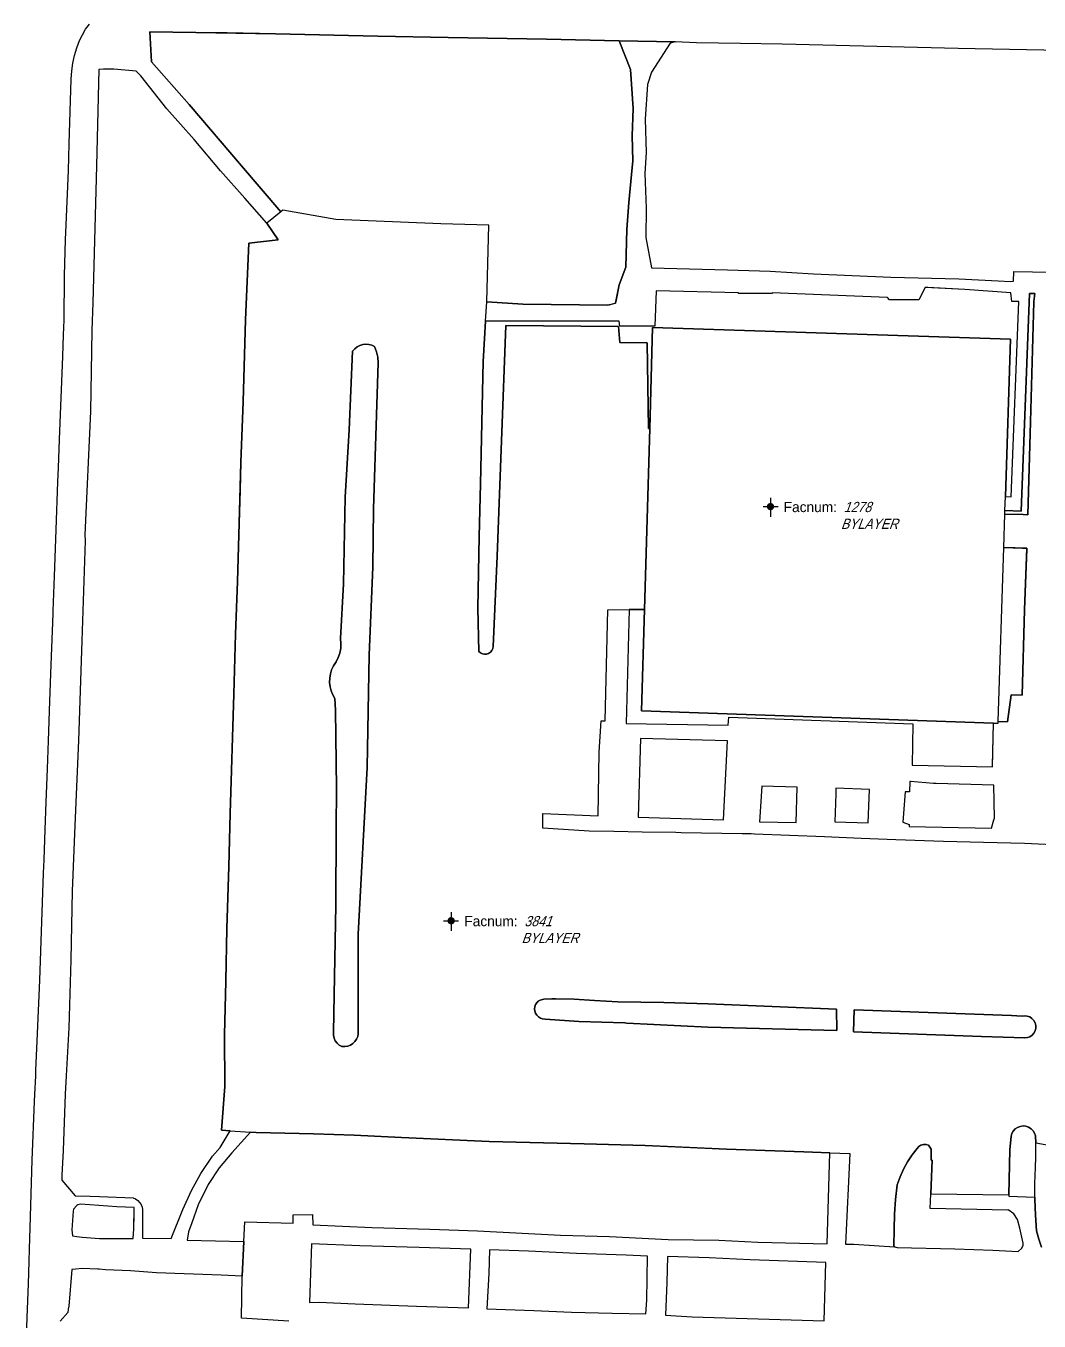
# Model space of a CAD drawing. Header units: inches. Extents: x 1273557 to 1282364, y 239587 to 246310.
# Drawn here: x 1276077 to 1276492, y 244143 to 244675 of the extents above; entities that cross this region are included whole.
import ezdxf
from ezdxf.enums import TextEntityAlignment as Align

# ---------------------------------------------------------------- set-up
doc = ezdxf.new("R2010")
doc.units = ezdxf.units.IN
doc.header["$MEASUREMENT"] = 0
doc.linetypes.add('DASHED2', pattern=[0.375, 0.25, -0.125])
doc.layers.add('BLDG-DATA', color=159, linetype='DASHED2', lineweight=30)
for name, color, linetype in [('BLDG-UW', 231, 'Continuous'), ('GRASS', 3, 'Continuous'), ('PATH', 253, 'Continuous'), ('PATH-ISLAND', 252, 'Continuous'), ('PRKG-DATA', 255, 'Continuous'), ('PRKG-UW', 6, 'Continuous'), ('PRKG-UW-ISLAND', 40, 'Continuous'), ('STREET-UW', 50, 'Continuous')]:
    doc.layers.add(name, color=color, linetype=linetype)
doc.styles.add('SS_LITE', font='FRABK.TTF', dxfattribs={"height": 16})

# ---------------------------------------------------------------- blocks, each defined once
blk = doc.blocks.new('*U1')
for p, q in [((-3.08, 0), (3.08, 0)), ((0, 3.55), (0, -4.2))]:
    blk.add_line(p, q)
at = {"const_width": 1.5}
blk.add_lwpolyline([(-0.75, 0, 1), (0.75, 0, 1)], format="xyb", close=True, dxfattribs=at)
at = {"layer": 'BLDG-DATA', "color": 1, "style": 'SS_LITE'}
blk.add_text('Facnum:', height=4.2, dxfattribs=at).set_placement((27.26, -2.25), align=Align.RIGHT)
at = {"layer": 'BLDG-DATA', "color": 7, "style": 'SS_LITE', "oblique": 20, "width": 0.9, "flags": 8}
for tag, p in [('FACNUM', (29.98, -2.25)), ('OBJECT', (28.84, -9.16))]:
    blk.add_attdef(tag, p, '', height=4.2, dxfattribs=at)
blk = doc.blocks.new('*U8')
for p, q in [((-3.08, 0), (3.08, 0)), ((0, 3.55), (0, -4.2))]:
    blk.add_line(p, q)
at = {"const_width": 1.5}
blk.add_lwpolyline([(-0.75, 0, 1), (0.75, 0, 1)], format="xyb", close=True, dxfattribs=at)
at = {"layer": 'PRKG-DATA', "color": 1, "style": 'SS_LITE'}
blk.add_text('Facnum:', height=4.2, dxfattribs=at).set_placement((27.26, -2.25), align=Align.RIGHT)
at = {"layer": 'PRKG-DATA', "color": 7, "style": 'SS_LITE', "oblique": 20, "width": 0.9, "flags": 8}
for tag, p in [('FACNUM', (29.98, -2.25)), ('OBJECT', (28.84, -9.16))]:
    blk.add_attdef(tag, p, '', height=4.2, dxfattribs=at)

msp = doc.modelspace()

# ---------------------------------------------------------------- linework, layer by layer
at = {"layer": 'BLDG-UW'}
msp.add_lwpolyline([(1276477.72, 244460.75), (1276478.15, 244474.47), (1276478.19, 244475.92), (1276478.38, 244481.7), (1276480.5, 244546.19), (1276333.71, 244550.97), (1276332.53, 244509.6), (1276330.41, 244435.34), (1276329.22, 244393.76), (1276473.53, 244388.76), (1276475.37, 244388.72), (1276475.39, 244389.38)], close=True, dxfattribs=at)
at = {"layer": 'GRASS'}
for points in [[(1276317.72, 244560.78), (1276315.41, 244560.12), (1276280.46, 244560.58), (1276265.68, 244561.51), (1276266.52, 244593.03), (1276246.81, 244593.5), (1276203.77, 244595.3), (1276182.04, 244599.14), (1276181.28, 244598.52), (1276165.12, 244617.34), (1276143.68, 244642.46), (1276128.21, 244659.97), (1276127.59, 244672.26), (1276146.44, 244672.03), (1276179.11, 244671.54), (1276221, 244670.58), (1276249.9, 244669.94), (1276290.25, 244669.31), (1276319.95, 244668.59), (1276324.7, 244656.85), (1276325.75, 244640.8), (1276325.3, 244629.65), (1276325.62, 244619.39), (1276325.07, 244613.73), (1276323.98, 244602.23), (1276323.17, 244591.18), (1276322.69, 244575.76), (1276320.07, 244568.48), (1276318.57, 244561.48), (1276318.57, 244561.48), (1276318.47, 244560.99), (1276317.72, 244560.78)], [(1276165.83, 244520.63), (1276166.74, 244554.2), (1276168.17, 244585.56), (1276180.1, 244586.94), (1276175.45, 244593.8), (1276166.52, 244604.05), (1276156.52, 244615.25), (1276145.74, 244628.09), (1276134.56, 244640.72), (1276123.87, 244654.32), (1276121.86, 244656.15), (1276112.76, 244656.97), (1276108.46, 244656.95), (1276106.56, 244656.9), (1276105.62, 244617.3), (1276104.14, 244561.1), (1276103.79, 244549.92), (1276103.65, 244541.34), (1276103.25, 244516.5), (1276100.83, 244465.99), (1276101.05, 244463.44), (1276099.67, 244422.49), (1276098.29, 244381.55), (1276096.81, 244346.79), (1276095.73, 244319.84), (1276095.14, 244291.64), (1276094.26, 244263.76), (1276093.19, 244244.1), (1276092.78, 244236.51), (1276091.98, 244213.46), (1276091.43, 244203.35), (1276091.47, 244201.31), (1276096.91, 244194.82), (1276103.01, 244194.63), (1276106.94, 244194.5), (1276120.65, 244193.99), (1276121.65, 244193.54), (1276122.55, 244192.92), (1276123.31, 244192.13), (1276123.92, 244191.22), (1276124.34, 244190.21), (1276124.56, 244189.16), (1276124.54, 244178.61), (1276124.49, 244177.45), (1276136.23, 244177.27), (1276141.11, 244189.24), (1276144.56, 244197.01), (1276148.45, 244203.93), (1276153.27, 244211.03), (1276156.38, 244214.66), (1276160.43, 244221.51), (1276156.95, 244221.73), (1276158.25, 244239.65), (1276158.19, 244260.84), (1276158.74, 244282.88), (1276159.14, 244304.49), (1276159.94, 244329.88), (1276160.48, 244351.63), (1276162.03, 244400.67), (1276162.66, 244425.19), (1276163.49, 244446.78), (1276164.1, 244470.72), (1276164.89, 244495.68)], [(1276265.19, 244553.66), (1276264.16, 244537.01), (1276263.16, 244486.93), (1276262.62, 244465.33), (1276261.98, 244435.84), (1276262.45, 244418.15), (1276263.11, 244417.57), (1276263.9, 244417.17), (1276264.76, 244417), (1276265.64, 244417.06), (1276266.47, 244417.34), (1276267.21, 244417.83), (1276267.79, 244418.49), (1276268.18, 244419.29), (1276268.35, 244420.15), (1276269.96, 244457.21), (1276273.54, 244551.9), (1276319.73, 244551.37), (1276320.27, 244544.81), (1276331.46, 244544.66), (1276332.04, 244509.6), (1276332.53, 244509.6), (1276333.71, 244550.97), (1276480.5, 244546.19), (1276478.38, 244481.7), (1276480.77, 244481.61), (1276483.87, 244561.64), (1276480.97, 244561.71), (1276480.62, 244565.2), (1276461.75, 244566.64), (1276446.57, 244567.41), (1276445.52, 244567.46), (1276445.05, 244566.56), (1276443.13, 244562.85), (1276442.9, 244562.4), (1276430.86, 244562.36), (1276430.07, 244563.3), (1276382.76, 244565.25), (1276382.76, 244564.91), (1276368.93, 244565.02), (1276368.94, 244565.2), (1276335.19, 244565.99), (1276334.64, 244551.52), (1276320.26, 244551.58), (1276319.97, 244553.66)], [(1276478.19, 244475.92), (1276484.87, 244475.68), (1276488.3, 244564.99), (1276490.45, 244564.91), (1276490.06, 244561.7), (1276488.69, 244512.34), (1276487.6, 244474.13), (1276485.72, 244474.27), (1276478.15, 244474.47)], [(1276218.93, 244452.77), (1276219.25, 244476.58), (1276221.15, 244536.56), (1276220.99, 244538.8), (1276220.51, 244541), (1276219.7, 244543.18), (1276218.52, 244543.74), (1276217.31, 244544.07), (1276216.06, 244544.17), (1276214.82, 244544.03), (1276213.62, 244543.67), (1276212.51, 244543.09), (1276211.53, 244542.32), (1276210.67, 244541.34), (1276209.21, 244509.03), (1276207.61, 244481.48), (1276206.92, 244445.86), (1276205.77, 244423.39), (1276205.91, 244421.4), (1276205.79, 244419.43), (1276205.42, 244417.49), (1276204.79, 244415.62), (1276203.92, 244413.85), (1276202.81, 244412.19), (1276202.08, 244410.59), (1276201.57, 244408.9), (1276201.3, 244407.16), (1276201.26, 244405.41), (1276201.46, 244403.66), (1276201.89, 244401.96), (1276202.55, 244400.33), (1276203.39, 244398.86), (1276203.68, 244394.09), (1276204.12, 244361.95), (1276203.89, 244345.45), (1276203.77, 244313.9), (1276203.29, 244284.85), (1276202.85, 244261.93), (1276202.83, 244260.74), (1276203.07, 244259.54), (1276203.57, 244258.42), (1276204.3, 244257.44), (1276205.23, 244256.65), (1276206.33, 244256.07), (1276207.54, 244256.04), (1276208.71, 244256.23), (1276209.81, 244256.66), (1276210.81, 244257.29), (1276211.65, 244258.11), (1276212.32, 244259.07), (1276212.78, 244260.16), (1276213.02, 244261.31), (1276213, 244302.22), (1276216.62, 244370.46), (1276217.5, 244416.74)], [(1276485.38, 244460.53), (1276487.14, 244460.49), (1276487.13, 244460.12), (1276486.24, 244435.15), (1276485.3, 244400.13), (1276480.8, 244400.32), (1276479.28, 244389.29), (1276475.39, 244389.38), (1276477.72, 244460.72), (1276485.38, 244460.53)], [(1276473.53, 244388.76), (1276329.22, 244393.76), (1276330.41, 244435.34), (1276324.05, 244435.34), (1276322.88, 244388.62), (1276364.69, 244387.83), (1276365, 244391.19), (1276440.38, 244388.48), (1276440.13, 244371.46), (1276473.08, 244370.84)], [(1276328.69, 244382.4), (1276327.82, 244350.15), (1276362.84, 244349.04), (1276364.45, 244381.42)], [(1276378.46, 244362.86), (1276377.56, 244348.29), (1276392.58, 244347.91), (1276392.94, 244362.5)], [(1276408.85, 244362), (1276408.79, 244359.76), (1276408.5, 244348.2), (1276422.18, 244347.77), (1276422.62, 244361.56)], [(1276449.96, 244363.94), (1276448.89, 244363.97), (1276439.47, 244364.73), (1276439.18, 244364.75), (1276439.02, 244360.58), (1276437.33, 244360.54), (1276436.33, 244348.09), (1276438.91, 244347.11), (1276438.89, 244346.32), (1276472.68, 244345.62), (1276473.66, 244349), (1276473.89, 244349.8), (1276473.67, 244363.24)], [(1276409.2, 244271.36), (1276356.39, 244273.56), (1276338.3, 244274.13), (1276319.46, 244274.43), (1276309.85, 244274.91), (1276301.55, 244275.43), (1276293.84, 244275.57), (1276292.36, 244275.64), (1276289.17, 244275.56), (1276287.63, 244275.08), (1276286.85, 244274.62), (1276286.2, 244274), (1276285.71, 244273.25), (1276285.4, 244272.41), (1276285.29, 244271.51), (1276285.38, 244270.62), (1276285.68, 244269.77), (1276286.18, 244268.93), (1276286.86, 244268.23), (1276287.69, 244267.71), (1276288.62, 244267.39), (1276289.59, 244267.31), (1276303.46, 244266.32), (1276322.31, 244265.72), (1276323.19, 244265.69), (1276356.38, 244264.06), (1276409.22, 244262.68)], [(1276488.37, 244268.19), (1276487.33, 244268.55), (1276486.23, 244268.66), (1276485.3, 244268.52), (1276480.9, 244268.73), (1276416.39, 244271.17), (1276416.05, 244262.13), (1276468.61, 244260.23), (1276486.35, 244259.6), (1276487.41, 244259.72), (1276488.45, 244260.11), (1276489.36, 244260.73), (1276490.09, 244261.56), (1276490.6, 244262.54), (1276490.85, 244263.62), (1276490.84, 244264.72), (1276490.57, 244265.79), (1276490.04, 244266.76), (1276489.29, 244267.58)], [(1276490.94, 244210.71), (1276490.93, 244215.02), (1276490.86, 244216.58), (1276490.72, 244219.43), (1276490.34, 244220.55), (1276489.73, 244221.55), (1276488.91, 244222.37), (1276487.91, 244222.99), (1276486.81, 244223.37), (1276485.64, 244223.47), (1276484.49, 244223.32), (1276483.4, 244222.91), (1276482.43, 244222.26), (1276481.63, 244221.41), (1276481.05, 244220.38), (1276480.75, 244219.35), (1276480.2, 244213.67), (1276479.81, 244195.23), (1276479.8, 244194.7), (1276490.5, 244194.27), (1276490.51, 244199.88), (1276490.77, 244206.41)], [(1276406.37, 244212.42), (1276395.71, 244212.85), (1276364, 244214.01), (1276330.6, 244215.5), (1276305.61, 244216.15), (1276266.73, 244217.11), (1276230.67, 244218.81), (1276211.38, 244219.71), (1276194.6, 244220.24), (1276171.1, 244220.84), (1276168.77, 244220.99), (1276161.12, 244212.5), (1276155.95, 244206.31), (1276151.47, 244199.41), (1276147.36, 244191.13), (1276144.73, 244183.8), (1276143.37, 244180.03), (1276142.84, 244176.58), (1276166.09, 244176.07), (1276166.42, 244184.19), (1276186.26, 244183.56), (1276186.3, 244187.09), (1276194.2, 244187.22), (1276194.37, 244182.92), (1276218.64, 244181.85), (1276242.31, 244181.17), (1276261.92, 244180.48), (1276295.98, 244178.71), (1276315.98, 244178.15), (1276340.16, 244176.85), (1276360.93, 244176.58), (1276376.86, 244175.84), (1276405.34, 244175.13)], [(1276457.64, 244173.13), (1276473.2, 244172.47), (1276483.69, 244172), (1276485.19, 244173.4), (1276485.62, 244174.52), (1276485.64, 244175.39), (1276484.26, 244181.6), (1276483.39, 244185.06), (1276481.9, 244187.41), (1276479.47, 244189.13), (1276479.46, 244188.99), (1276447.59, 244189.58), (1276447.83, 244195.61), (1276448.37, 244209.42), (1276447.89, 244209.43), (1276448.01, 244213.98), (1276446.9, 244215.55), (1276445.96, 244215.88), (1276444.85, 244215.92), (1276443.78, 244215.62), (1276442.85, 244215.01), (1276442.21, 244214.23), (1276440.12, 244211.57), (1276438.25, 244208.72), (1276436.61, 244205.73), (1276435.21, 244202.61), (1276434.07, 244199.34), (1276433.32, 244193.27), (1276432.87, 244187.24), (1276432.72, 244181.21), (1276432.71, 244174.36), (1276433.1, 244173.86), (1276434.01, 244173.69)], [(1276121.07, 244187.06), (1276121.07, 244189.02), (1276121.1, 244190.02), (1276114.03, 244190.37), (1276102.86, 244191.18), (1276098.93, 244191.39), (1276097.97, 244191.12), (1276097.64, 244190.86), (1276096.21, 244189.31), (1276096.05, 244188.59), (1276095.55, 244180.91), (1276095.78, 244178.35), (1276097.59, 244178.13), (1276099.83, 244177.82), (1276106.86, 244177.25), (1276107.21, 244177.25), (1276109.71, 244177.35), (1276110.32, 244177.3), (1276120.7, 244177.37), (1276121.03, 244181.33)], [(1276258.16, 244148.85), (1276259.23, 244172.97), (1276237.93, 244173.56), (1276213.64, 244174.26), (1276193.88, 244175.11), (1276193.01, 244151.13), (1276196.96, 244151.17), (1276211.74, 244150.54), (1276236.86, 244149.52)], [(1276317.13, 244146.67), (1276331, 244146.39), (1276331.33, 244151.97), (1276331.67, 244170.06), (1276322.87, 244170.42), (1276302.57, 244171.21), (1276282.82, 244172.14), (1276266.89, 244172.72), (1276266.58, 244162.92), (1276265.73, 244148.45), (1276284.96, 244147.77), (1276300.43, 244147.05)], [(1276356.87, 244169.34), (1276339.87, 244169.96), (1276339.53, 244159.23), (1276339.03, 244145.83), (1276349.9, 244145.18), (1276404.02, 244143.54), (1276404.81, 244167.42), (1276373.79, 244168.58)]]:
    msp.add_lwpolyline(points, close=True, dxfattribs=at)
for points in [[(1276501.09, 244664.67), (1276458.97, 244665.53), (1276386.9, 244667.24), (1276369.73, 244667.51), (1276351.68, 244667.78), (1276342.91, 244668.2), (1276340.87, 244667.6), (1276333.27, 244655.71), (1276331.64, 244650.64), (1276330.73, 244636.43), (1276331.03, 244622.79), (1276330.49, 244614.2), (1276331.13, 244599.9), (1276330.94, 244588), (1276333.2, 244575.48), (1276364.48, 244574.68), (1276381.94, 244574.12), (1276399.68, 244573.09), (1276431.42, 244571.71), (1276459.24, 244571.02), (1276475.4, 244570.22), (1276480.53, 244569.9), (1276481.71, 244570.07), (1276481.81, 244574.01), (1276504.92, 244573.63)], [(1276184.56, 244143.43), (1276165.12, 244144.59), (1276165.44, 244161.9), (1276156.76, 244162.21), (1276130.21, 244163.17), (1276119.65, 244164.12), (1276109.3, 244164.45), (1276109.29, 244164.45), (1276106.75, 244164.72), (1276106.26, 244164.77), (1276099.8, 244165.06), (1276097.15, 244164.77), (1276095.52, 244164.58), (1276095.52, 244164.56), (1276094.27, 244149.51), (1276094.1, 244148.28), (1276093.83, 244146.97), (1276093.83, 244146.97), (1276093.83, 244146.96), (1276090.76, 244143.39)]]:
    msp.add_lwpolyline(points, dxfattribs=at)
at = {"layer": 'PATH'}
for points in [[(1276076.7, 244128.89), (1276077.26, 244144.91), (1276077.74, 244158.76), (1276078.06, 244167.83), (1276078.24, 244173.11), (1276078.48, 244181.74), (1276079.25, 244209.47), (1276080.28, 244233.53), (1276080.4, 244236.45), (1276080.73, 244244.1), (1276080.83, 244246.38), (1276081.34, 244258.32), (1276082.41, 244283.28), (1276083.94, 244327.21), (1276084.14, 244332.68), (1276084.14, 244332.68), (1276084.6, 244345.09), (1276085.01, 244356.35), (1276085.51, 244369.96), (1276085.93, 244381.47), (1276086.53, 244397.7), (1276087.09, 244412.69), (1276087.86, 244433.53), (1276087.91, 244434.79), (1276088.42, 244448.96), (1276089.11, 244468.06), (1276089.82, 244487.76), (1276090.03, 244493.44), (1276090.48, 244505.02), (1276091.79, 244539.17), (1276092.13, 244548.01), (1276092.36, 244554.03), (1276092.5, 244572.27), (1276092.97, 244587.18), (1276093.06, 244589.93), (1276094.15, 244615.41), (1276094.49, 244626.34), (1276095.33, 244652.91), (1276095.48, 244656.26), (1276095.89, 244659.48), (1276096.57, 244662.64), (1276097.52, 244665.74), (1276098.73, 244668.75), (1276099.85, 244671.11), (1276101.21, 244673.34), (1276102.81, 244675.41)], [(1276501.09, 244664.67), (1276458.97, 244665.53), (1276386.9, 244667.24), (1276369.73, 244667.51), (1276351.68, 244667.78), (1276342.91, 244668.2), (1276319.95, 244668.59), (1276290.25, 244669.31), (1276249.9, 244669.94), (1276221, 244670.58), (1276179.11, 244671.54), (1276159.18, 244671.84), (1276146.44, 244672.03), (1276127.59, 244672.26), (1276128.21, 244659.97), (1276143.68, 244642.46), (1276165.12, 244617.34), (1276181.28, 244598.52), (1276175.45, 244593.8), (1276166.52, 244604.05), (1276156.52, 244615.25), (1276145.74, 244628.09), (1276134.56, 244640.72), (1276123.87, 244654.32), (1276121.86, 244656.15), (1276112.76, 244656.97), (1276108.46, 244656.95), (1276106.56, 244656.9), (1276105.62, 244617.3), (1276104.14, 244561.1), (1276103.79, 244549.92), (1276103.65, 244541.34), (1276103.25, 244516.5), (1276100.83, 244465.99), (1276101.05, 244463.44), (1276099.67, 244422.49), (1276098.29, 244381.55), (1276096.81, 244346.79), (1276095.73, 244319.84), (1276095.14, 244291.64), (1276094.26, 244263.76), (1276093.19, 244244.1), (1276092.78, 244236.51), (1276091.98, 244213.46), (1276091.43, 244203.35), (1276091.47, 244201.31), (1276096.91, 244194.82), (1276103.01, 244194.63), (1276106.94, 244194.5), (1276120.65, 244193.99), (1276121.65, 244193.54), (1276122.55, 244192.92), (1276123.31, 244192.13), (1276123.92, 244191.22), (1276124.34, 244190.21), (1276124.56, 244189.16), (1276124.54, 244178.61), (1276124.49, 244177.45), (1276136.23, 244177.27), (1276141.11, 244189.24), (1276144.56, 244197.01), (1276148.45, 244203.93), (1276153.27, 244211.03), (1276156.38, 244214.66), (1276160.43, 244221.51), (1276168.77, 244220.99), (1276161.12, 244212.5), (1276155.95, 244206.31), (1276151.47, 244199.41), (1276147.36, 244191.13), (1276144.73, 244183.8), (1276143.37, 244180.03), (1276142.84, 244176.58), (1276166.09, 244176.07), (1276165.44, 244161.9), (1276156.76, 244162.21), (1276130.21, 244163.17), (1276119.65, 244164.12), (1276109.3, 244164.45), (1276109.29, 244164.45), (1276106.75, 244164.72), (1276106.26, 244164.77), (1276099.8, 244165.06), (1276097.15, 244164.77), (1276095.52, 244164.58), (1276095.52, 244164.56), (1276094.27, 244149.51), (1276094.1, 244148.28), (1276093.83, 244146.97), (1276093.83, 244146.97), (1276093.83, 244146.96), (1276090.76, 244143.39)], [(1276511.98, 244338.12), (1276486.29, 244339.34), (1276469.4, 244339.74), (1276453.02, 244340.13), (1276433.48, 244340.9), (1276419.23, 244341.46), (1276404.25, 244342.07), (1276375.44, 244343.23), (1276370.5, 244343.32), (1276345.43, 244343.79), (1276343.29, 244343.83), (1276329.49, 244344.01), (1276317.83, 244344.22), (1276307.74, 244344.4), (1276288.71, 244345.67), (1276288.72, 244351.68), (1276311.33, 244350.67), (1276311.86, 244376.8), (1276312.59, 244389.67), (1276314.2, 244389.65), (1276315.35, 244435.23), (1276324.05, 244435.34), (1276322.88, 244388.62), (1276364.69, 244387.83), (1276365, 244391.19), (1276440.38, 244388.48), (1276440.13, 244371.46), (1276473.08, 244370.84), (1276473.09, 244371.21), (1276473.53, 244388.76), (1276475.37, 244388.72), (1276475.39, 244389.38), (1276479.28, 244389.29), (1276480.8, 244400.32), (1276485.3, 244400.13), (1276486.24, 244435.15), (1276487.14, 244460.49), (1276477.72, 244460.72), (1276478.15, 244474.47), (1276485.72, 244474.27), (1276487.6, 244474.13), (1276488.69, 244512.34), (1276490.05, 244561.34), (1276490.06, 244561.7), (1276490.45, 244564.91), (1276488.3, 244564.99), (1276484.87, 244475.68), (1276478.19, 244475.92), (1276478.38, 244481.7), (1276480.77, 244481.61), (1276483.87, 244561.64), (1276480.97, 244561.71), (1276480.62, 244565.2), (1276461.75, 244566.64), (1276445.52, 244567.46), (1276442.9, 244562.4), (1276430.86, 244562.36), (1276430.07, 244563.3), (1276382.76, 244565.25), (1276382.76, 244564.91), (1276368.93, 244565.02), (1276368.94, 244565.2), (1276335.19, 244565.99), (1276334.64, 244551.52), (1276320.26, 244551.58), (1276319.97, 244553.66), (1276265.19, 244553.66), (1276265.68, 244561.51), (1276280.46, 244560.58), (1276315.41, 244560.12), (1276318.47, 244560.99), (1276320.07, 244568.48), (1276322.69, 244575.76), (1276323.17, 244591.18), (1276323.98, 244602.23), (1276325.07, 244613.73), (1276325.62, 244619.39), (1276325.3, 244629.65), (1276325.75, 244640.8), (1276324.7, 244656.85), (1276319.95, 244668.59), (1276342.91, 244668.2), (1276340.87, 244667.6), (1276333.27, 244655.71), (1276331.64, 244650.64), (1276330.73, 244636.43), (1276331.03, 244622.79), (1276330.49, 244614.2), (1276331.13, 244599.9), (1276330.94, 244588), (1276333.2, 244575.48), (1276364.48, 244574.68), (1276381.94, 244574.12), (1276399.68, 244573.09), (1276431.42, 244571.71), (1276459.24, 244571.02), (1276475.4, 244570.22), (1276480.53, 244569.9), (1276481.71, 244570.07), (1276481.81, 244574.01), (1276504.92, 244573.63)], [(1276184.56, 244143.43), (1276165.12, 244144.59), (1276165.44, 244161.9), (1276166.09, 244176.07), (1276166.42, 244184.19), (1276186.26, 244183.56), (1276186.3, 244187.09), (1276194.2, 244187.22), (1276194.37, 244182.92), (1276218.64, 244181.85), (1276242.31, 244181.17), (1276261.92, 244180.48), (1276295.98, 244178.71), (1276315.98, 244178.15), (1276340.16, 244176.85), (1276360.93, 244176.58), (1276376.86, 244175.84), (1276405.34, 244175.13), (1276406.37, 244212.42), (1276414.6, 244212.21), (1276412.88, 244175.04), (1276416.19, 244174.94), (1276432.85, 244173.91), (1276434.01, 244173.69), (1276457.64, 244173.13), (1276473.2, 244172.47), (1276483.69, 244172), (1276485.19, 244173.4), (1276485.62, 244174.52), (1276485.64, 244175.39), (1276484.26, 244181.6), (1276483.39, 244185.06), (1276481.9, 244187.41), (1276479.47, 244189.13), (1276479.46, 244188.99), (1276447.59, 244189.58), (1276447.83, 244195.61), (1276479.81, 244195.23), (1276479.8, 244194.7), (1276490.5, 244194.27), (1276490.5, 244193.35), (1276490.72, 244186.85), (1276491.17, 244180.41), (1276492.11, 244177.05), (1276493.27, 244173.72)]]:
    msp.add_lwpolyline(points, dxfattribs=at)
at = {"layer": 'PATH-ISLAND'}
for points in [[(1276364.45, 244381.42), (1276328.69, 244382.4), (1276327.82, 244350.15), (1276362.84, 244349.04)], [(1276392.58, 244347.91), (1276392.94, 244362.5), (1276378.46, 244362.86), (1276377.56, 244348.29)], [(1276422.18, 244347.77), (1276422.62, 244361.56), (1276408.85, 244362), (1276408.79, 244359.76), (1276408.5, 244348.2)], [(1276473.67, 244363.24), (1276449.96, 244363.94), (1276448.89, 244363.97), (1276439.47, 244364.73), (1276439.18, 244364.75), (1276439.02, 244360.58), (1276437.33, 244360.54), (1276436.33, 244348.09), (1276438.91, 244347.11), (1276438.89, 244346.32), (1276472.68, 244345.62), (1276473.66, 244349), (1276473.89, 244349.8)], [(1276121.03, 244181.33), (1276121.1, 244190.02), (1276114.03, 244190.37), (1276102.86, 244191.18), (1276098.93, 244191.39), (1276097.97, 244191.12), (1276097.64, 244190.86), (1276096.21, 244189.31), (1276096.05, 244188.59), (1276095.55, 244180.91), (1276095.78, 244178.35), (1276097.59, 244178.13), (1276099.83, 244177.82), (1276106.86, 244177.25), (1276107.21, 244177.25), (1276109.71, 244177.35), (1276110.32, 244177.3), (1276120.7, 244177.37)], [(1276258.16, 244148.85), (1276259.23, 244172.97), (1276237.93, 244173.56), (1276213.64, 244174.26), (1276193.88, 244175.11), (1276193.01, 244151.13), (1276196.96, 244151.17), (1276211.74, 244150.54), (1276236.86, 244149.52)], [(1276317.13, 244146.67), (1276331, 244146.39), (1276331.33, 244151.97), (1276331.67, 244170.06), (1276322.87, 244170.42), (1276302.57, 244171.21), (1276282.82, 244172.14), (1276266.89, 244172.72), (1276266.58, 244162.92), (1276265.73, 244148.45), (1276284.96, 244147.77), (1276300.43, 244147.05)], [(1276404.02, 244143.54), (1276404.81, 244167.42), (1276373.79, 244168.58), (1276356.87, 244169.34), (1276339.87, 244169.96), (1276339.53, 244159.23), (1276339.03, 244145.83), (1276349.9, 244145.18)]]:
    msp.add_lwpolyline(points, close=True, dxfattribs=at)
at = {"layer": 'PRKG-UW'}
msp.add_lwpolyline([(1276511.98, 244338.12), (1276486.29, 244339.34), (1276469.4, 244339.74), (1276453.02, 244340.13), (1276433.48, 244340.9), (1276419.23, 244341.46), (1276404.25, 244342.07), (1276375.44, 244343.23), (1276374.19, 244343.25), (1276370.5, 244343.32), (1276345.43, 244343.79), (1276343.29, 244343.83), (1276329.49, 244344.01), (1276317.83, 244344.22), (1276307.74, 244344.4), (1276288.71, 244345.67), (1276288.72, 244348.68), (1276288.72, 244351.68), (1276311.33, 244350.67), (1276311.86, 244376.8), (1276312.59, 244389.67), (1276314.2, 244389.65), (1276315.35, 244435.23), (1276324.05, 244435.34), (1276330.41, 244435.34), (1276332.53, 244509.6), (1276332.04, 244509.6), (1276331.46, 244544.66), (1276320.27, 244544.81), (1276319.73, 244551.37), (1276273.54, 244551.9), (1276269.96, 244457.21), (1276268.35, 244420.15), (1276268.18, 244419.29), (1276267.79, 244418.49), (1276267.21, 244417.83), (1276266.47, 244417.34), (1276265.64, 244417.06), (1276264.76, 244417), (1276263.9, 244417.17), (1276263.11, 244417.57), (1276262.45, 244418.15), (1276261.98, 244435.84), (1276262.62, 244465.33), (1276263.16, 244486.93), (1276264.16, 244537.01), (1276265.19, 244553.66), (1276265.68, 244561.51), (1276266.52, 244593.03), (1276246.81, 244593.5), (1276203.77, 244595.3), (1276182.04, 244599.14), (1276181.28, 244598.52), (1276175.45, 244593.8), (1276180.1, 244586.94), (1276168.17, 244585.56), (1276166.74, 244554.2), (1276165.83, 244520.63), (1276164.89, 244495.68), (1276164.53, 244484.23), (1276164.1, 244470.72), (1276163.49, 244446.78), (1276162.66, 244425.19), (1276162.03, 244400.67), (1276160.48, 244351.63), (1276159.94, 244329.88), (1276159.14, 244304.49), (1276158.74, 244282.88), (1276158.19, 244260.84), (1276158.25, 244239.65), (1276156.95, 244221.73), (1276160.43, 244221.51), (1276168.77, 244220.99), (1276171.1, 244220.84), (1276194.6, 244220.24), (1276211.38, 244219.71), (1276230.67, 244218.81), (1276266.73, 244217.11), (1276305.61, 244216.15), (1276330.6, 244215.5), (1276346.2, 244214.8), (1276364, 244214.01), (1276395.71, 244212.85), (1276406.37, 244212.42), (1276414.6, 244212.21), (1276412.88, 244175.04), (1276416.19, 244174.94), (1276432.85, 244173.91), (1276433.1, 244173.86), (1276432.71, 244174.36), (1276432.72, 244181.21), (1276432.87, 244187.24), (1276433.32, 244193.27), (1276434.07, 244199.34), (1276435.21, 244202.61), (1276436.61, 244205.73), (1276438.25, 244208.72), (1276440.12, 244211.57), (1276442.21, 244214.23), (1276442.85, 244215.01), (1276443.78, 244215.62), (1276444.85, 244215.92), (1276445.96, 244215.88), (1276446.9, 244215.55), (1276448.01, 244213.98), (1276447.89, 244209.43), (1276448.37, 244209.42), (1276447.83, 244195.61), (1276479.81, 244195.23), (1276480.2, 244213.67), (1276480.75, 244219.35), (1276481.05, 244220.38), (1276481.63, 244221.41), (1276482.43, 244222.26), (1276483.4, 244222.91), (1276484.49, 244223.32), (1276485.64, 244223.47), (1276486.81, 244223.37), (1276487.91, 244222.99), (1276488.91, 244222.37), (1276489.73, 244221.55), (1276490.34, 244220.55), (1276490.72, 244219.43), (1276490.86, 244216.58), (1276524.75, 244210.35)], dxfattribs=at)
at = {"layer": 'PRKG-UW-ISLAND'}
for points in [[(1276218.93, 244452.77), (1276217.5, 244416.74), (1276216.62, 244370.46), (1276213, 244302.22), (1276213.02, 244261.31), (1276212.78, 244260.16), (1276212.32, 244259.07), (1276211.65, 244258.11), (1276210.81, 244257.29), (1276209.81, 244256.66), (1276208.71, 244256.23), (1276207.54, 244256.04), (1276206.33, 244256.07), (1276205.23, 244256.65), (1276204.3, 244257.44), (1276203.57, 244258.42), (1276203.07, 244259.54), (1276202.83, 244260.74), (1276202.85, 244261.93), (1276203.29, 244284.85), (1276203.77, 244313.9), (1276203.89, 244345.45), (1276204.12, 244361.95), (1276203.68, 244394.09), (1276203.39, 244398.86), (1276202.55, 244400.33), (1276201.89, 244401.96), (1276201.46, 244403.66), (1276201.26, 244405.41), (1276201.3, 244407.16), (1276201.57, 244408.9), (1276202.08, 244410.59), (1276202.81, 244412.19), (1276203.92, 244413.85), (1276204.79, 244415.62), (1276205.42, 244417.49), (1276205.79, 244419.43), (1276205.91, 244421.4), (1276205.77, 244423.39), (1276206.92, 244445.86), (1276207.61, 244481.48), (1276209.21, 244509.03), (1276210.67, 244541.34), (1276211.53, 244542.32), (1276212.51, 244543.09), (1276213.62, 244543.67), (1276214.82, 244544.03), (1276216.06, 244544.17), (1276217.31, 244544.07), (1276218.52, 244543.74), (1276219.7, 244543.18), (1276220.51, 244541), (1276220.99, 244538.8), (1276221.15, 244536.56), (1276219.25, 244476.58)], [(1276322.31, 244265.72), (1276303.46, 244266.32), (1276289.59, 244267.31), (1276288.62, 244267.39), (1276287.69, 244267.71), (1276286.86, 244268.23), (1276286.18, 244268.93), (1276285.68, 244269.77), (1276285.38, 244270.62), (1276285.29, 244271.51), (1276285.4, 244272.41), (1276285.71, 244273.25), (1276286.2, 244274), (1276286.85, 244274.62), (1276287.63, 244275.08), (1276289.17, 244275.56), (1276292.36, 244275.64), (1276293.84, 244275.57), (1276301.55, 244275.43), (1276309.85, 244274.91), (1276319.46, 244274.43), (1276338.3, 244274.13), (1276356.39, 244273.56), (1276409.2, 244271.36), (1276409.22, 244262.68), (1276356.38, 244264.06), (1276323.19, 244265.69)], [(1276416.39, 244271.17), (1276480.9, 244268.73), (1276485.3, 244268.52), (1276486.23, 244268.66), (1276487.33, 244268.55), (1276488.37, 244268.19), (1276489.29, 244267.58), (1276490.04, 244266.76), (1276490.57, 244265.79), (1276490.84, 244264.72), (1276490.85, 244263.62), (1276490.6, 244262.54), (1276490.09, 244261.56), (1276489.36, 244260.73), (1276488.45, 244260.11), (1276487.41, 244259.72), (1276486.35, 244259.6), (1276468.61, 244260.23), (1276416.05, 244262.13)]]:
    msp.add_lwpolyline(points, close=True, dxfattribs=at)
at = {"layer": 'STREET-UW'}
msp.add_lwpolyline([(1276493.27, 244173.72), (1276492.11, 244177.05), (1276491.17, 244180.41), (1276490.72, 244186.85), (1276490.5, 244193.35), (1276490.51, 244199.88), (1276490.77, 244206.41), (1276490.94, 244210.71), (1276490.93, 244215.02), (1276490.86, 244216.58), (1276524.75, 244210.35)], dxfattribs=at)

# ---------------------------------------------------------------- block references
at = {"layer": 'BLDG-DATA'}
ref = msp.add_blockref('*U1', (1276382.07, 244477.54), dxfattribs=at)
ref.add_attrib('FACNUM', '1278', (1276412.05, 244475.29), dxfattribs={"color": 7, "height": 4.2, "style": 'SS_LITE', "oblique": 20, "width": 0.9})
ref.add_attrib('OBJECT', 'BYLAYER', (1276410.91, 244468.38), dxfattribs={"color": 7, "height": 4.2, "style": 'SS_LITE', "oblique": 20, "width": 0.9})
at = {"layer": 'PRKG-DATA'}
ref = msp.add_blockref('*U8', (1276251.1, 244307.66), dxfattribs=at)
ref.add_attrib('FACNUM', '3841', (1276281.08, 244305.41), dxfattribs={"color": 7, "height": 4.2, "style": 'SS_LITE', "oblique": 20, "width": 0.9})
ref.add_attrib('OBJECT', 'BYLAYER', (1276279.93, 244298.5), dxfattribs={"color": 7, "height": 4.2, "style": 'SS_LITE', "oblique": 20, "width": 0.9})

doc.saveas('drawing.dxf')
